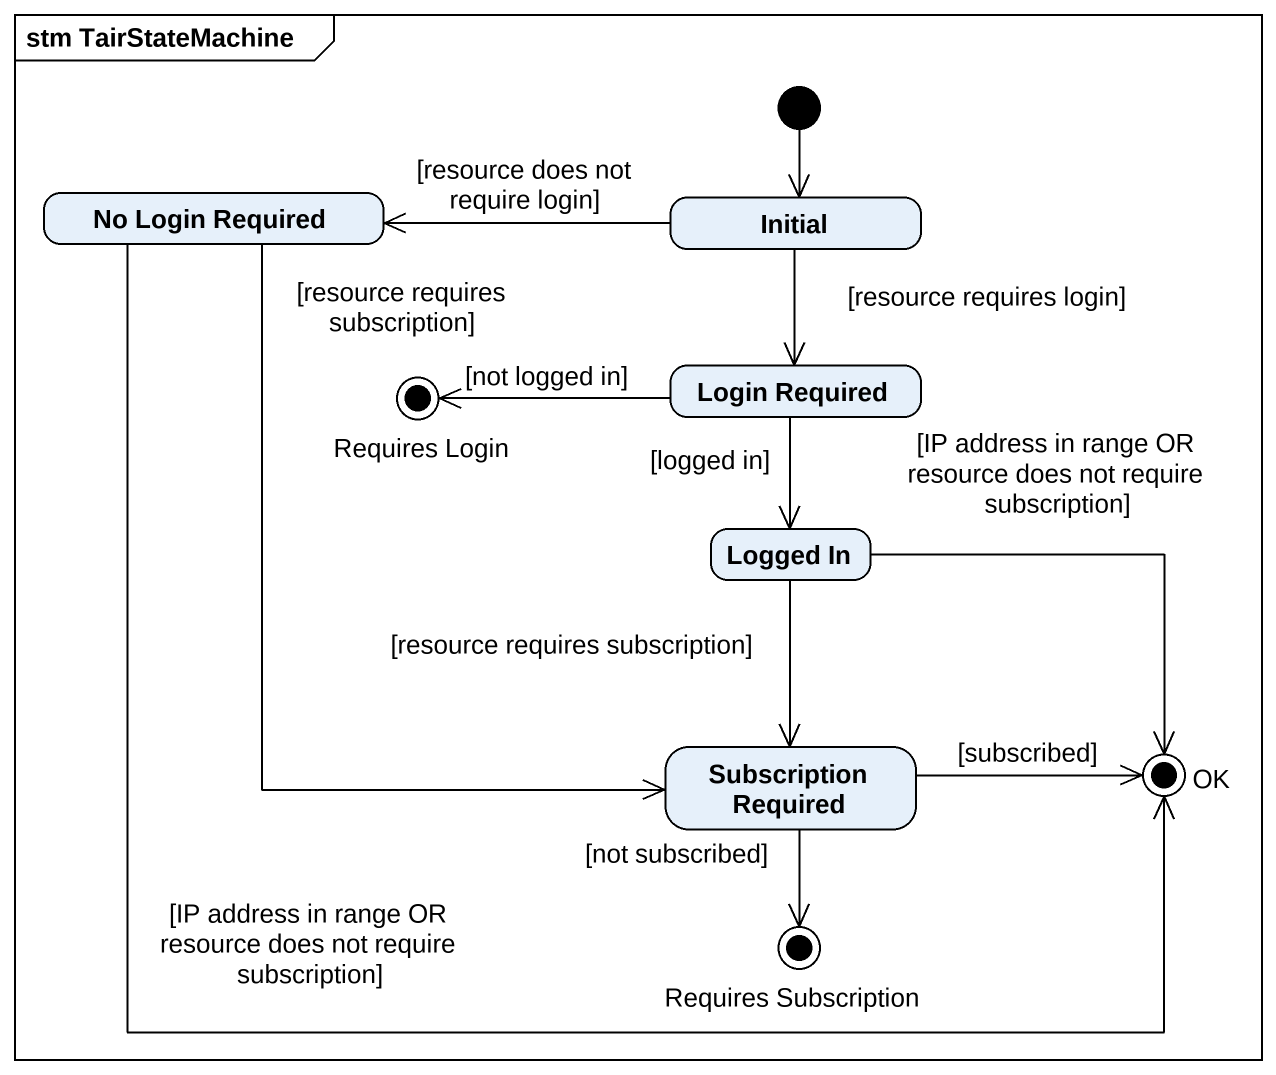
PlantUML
@startuml
mainframe stm TairStateMachine
hide empty description
state "No Login Required" as No_Login_Required
state Initial
state "Requires Login" as Requires_Login <<end>>
state "Login Required" as Login_Required
state "Logged In" as Logged_In
state "Subscription Required" as Subscription_Required
state OK <<end>>
state "Requires Subscription" as Requires_Subscription <<end>>
[*] --> Initial
No_Login_Required --> Subscription_Required : [resource requires subscription]
No_Login_Required -right-> OK : [IP address in range OR resource does not require subscription]
Initial -left-> No_Login_Required : [resource does not require login]
Initial --> Login_Required : [resource requires login]
Login_Required -left-> Requires_Login : [not logged in]
Login_Required --> Logged_In : [logged in]
Logged_In --> Subscription_Required : [resource requires subscription]
Logged_In -right-> OK : [IP address in range OR resource does not require subscription]
Subscription_Required -right-> OK : [subscribed]
Subscription_Required --> Requires_Subscription : [not subscribed]
@enduml
